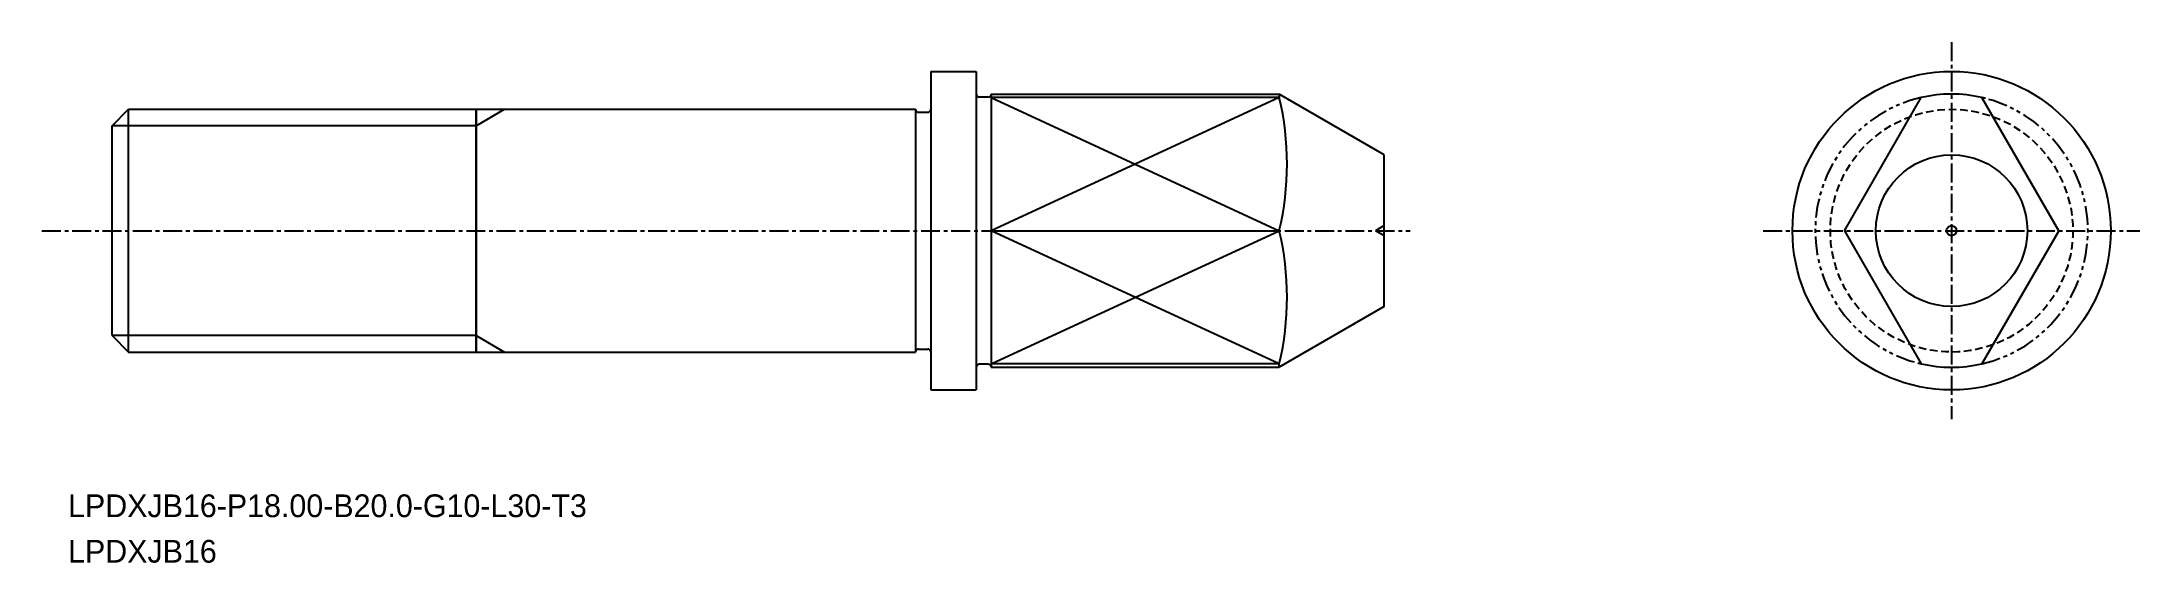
# Model space of a CAD drawing. Extents: x -1795 to -1656, y -851 to -816.
import ezdxf

# ---------------------------------------------------------------- set-up
doc = ezdxf.new("R2010")
doc.units = 0
for name, pattern in [('CENTER', [2, 1.25, -0.25, 0.25, -0.25]), ('DASHED', [0.75, 0.5, -0.25]), ('PHANTOM', [2.5, 1.25, -0.25, 0.25, -0.25, 0.25, -0.25])]:
    doc.linetypes.add(name, pattern=pattern)
doc.layers.get('0').update_dxf_attribs({"linetype": 'CONTINUOUS'})
doc.layers.add('CENTER', color=1, linetype='CENTER')

msp = doc.modelspace()

# ---------------------------------------------------------------- linework, layer by layer
at = {"color": 7, "linetype": 'CONTINUOUS'}
for p, q in [((-1735.94, -818.2), (-1735.94, -839.2)), ((-1735.94, -818.2), (-1732.94, -818.2)), ((-1789.94, -821.78), (-1788.86, -820.7)), ((-1788.86, -820.7), (-1765.94, -820.7)), ((-1788.86, -836.7), (-1788.86, -820.7)), ((-1765.94, -836.7), (-1765.94, -820.7)), ((-1765.94, -820.7), (-1736.94, -820.7)), ((-1765.94, -820.7), (-1765.94, -836.7)), ((-1736.94, -820.7), (-1736.94, -836.7)), ((-1736.74, -820.9), (-1736.14, -820.9)), ((-1732.14, -819.9), (-1732.74, -819.9)), ((-1731.94, -819.7), (-1712.94, -819.7)), ((-1731.94, -819.7), (-1731.94, -837.7)), ((-1675.64, -828.7), (-1670.58, -819.92)), ((-1661.51, -828.7), (-1666.58, -819.92)), ((-1789.94, -835.61), (-1789.94, -821.78)), ((-1788.86, -835.75), (-1788.86, -821.64)), ((-1731.94, -828.7), (-1712.94, -828.7)), ((-1675.64, -828.7), (-1670.58, -837.47)), ((-1661.51, -828.7), (-1666.58, -837.47)), ((-1789.94, -835.61), (-1788.86, -836.7)), ((-1788.86, -836.7), (-1765.94, -836.7)), ((-1765.94, -836.7), (-1736.94, -836.7)), ((-1736.74, -836.5), (-1736.14, -836.5)), ((-1732.14, -837.5), (-1732.74, -837.5)), ((-1731.94, -837.7), (-1712.94, -837.7)), ((-1735.94, -839.2), (-1732.94, -839.2))]:
    msp.add_line(p, q, dxfattribs=at)
at = {"linetype": 'CONTINUOUS'}
for p, q in [((-1732.94, -818.2), (-1732.94, -839.2)), ((-1712.94, -819.92), (-1731.94, -819.92)), ((-1706.01, -823.7), (-1712.94, -819.7)), ((-1712.94, -819.7), (-1712.94, -819.92)), ((-1706.01, -833.7), (-1706.01, -823.7)), ((-1706.01, -833.7), (-1712.94, -837.7)), ((-1712.94, -837.47), (-1731.94, -837.47)), ((-1712.94, -837.7), (-1712.94, -837.47))]:
    msp.add_line(p, q, dxfattribs=at)
at = {"color": 3, "linetype": 'CONTINUOUS'}
for p, q in [((-1765.94, -821.78), (-1764.06, -820.7)), ((-1712.94, -819.92), (-1731.94, -828.7)), ((-1731.94, -819.92), (-1712.94, -828.7)), ((-1765.94, -821.78), (-1789.94, -821.78)), ((-1731.94, -837.47), (-1712.94, -828.7)), ((-1712.94, -837.47), (-1731.94, -828.7)), ((-1765.94, -835.61), (-1789.94, -835.61)), ((-1765.94, -835.61), (-1764.06, -836.7))]:
    msp.add_line(p, q, dxfattribs=at)
at = {"color": 3}
for p in [(-1706.01, -828.37), (-1706.01, -829.03)]:
    msp.add_line(p, (-1706.6, -828.7), dxfattribs=at)
at = {"linetype": 'CONTINUOUS'}
for radius in [10.5, 5]:
    msp.add_circle((-1668.58, -828.7), radius, dxfattribs=at)
at = {"color": 3, "linetype": 'DASHED'}
msp.add_circle((-1668.58, -828.7), 8, dxfattribs=at)
msp.add_circle((-1668.58, -828.7), 0.332)
at = {"color": 7, "linetype": 'CONTINUOUS'}
for centre, start, end in [((-1736.74, -820.7), 180, 270), ((-1736.14, -820.7), 270, 0), ((-1732.74, -819.7), 180, 270), ((-1732.14, -819.7), 270, 0), ((-1736.74, -836.7), 90, 180), ((-1736.14, -836.7), 0, 90), ((-1732.74, -837.7), 90, 180), ((-1732.14, -837.7), 0, 90)]:
    msp.add_arc(centre, 0.2, start, end, dxfattribs=at)
at = {"linetype": 'CONTINUOUS'}
for centre, start, end in [((-1731.61, -824.31), 346.7737, 13.2263), ((-1731.61, -833.09), 346.7738, 13.2264)]:
    msp.add_arc(centre, 19.18, start, end, dxfattribs=at)
at = {"color": 3, "linetype": 'PHANTOM'}
for start, end in [(102.8396, 257.1604), (282.8396, 77.1604)]:
    msp.add_arc((-1668.58, -828.7), 9, start, end, dxfattribs=at)
for start, end in [(77.1604, 102.8396), (257.1604, 282.8396)]:
    msp.add_arc((-1668.58, -828.7), 9, start, end)
at = {"layer": 'CENTER', "color": 1, "linetype": 'CENTER'}
for p, q in [((-1668.58, -816.27), (-1668.58, -841.13)), ((-1794.58, -828.7), (-1704.3, -828.7)), ((-1681.01, -828.7), (-1656.15, -828.7))]:
    msp.add_line(p, q, dxfattribs=at)

# ---------------------------------------------------------------- texts
for s, p in [('LPDXJB16-P18.00-B20.0-G10-L30-T3', (-1792.86, -847.58)), ('LPDXJB16', (-1792.86, -850.58))]:
    msp.add_text(s, height=1.5).set_placement(p)

doc.saveas('drawing.dxf')
